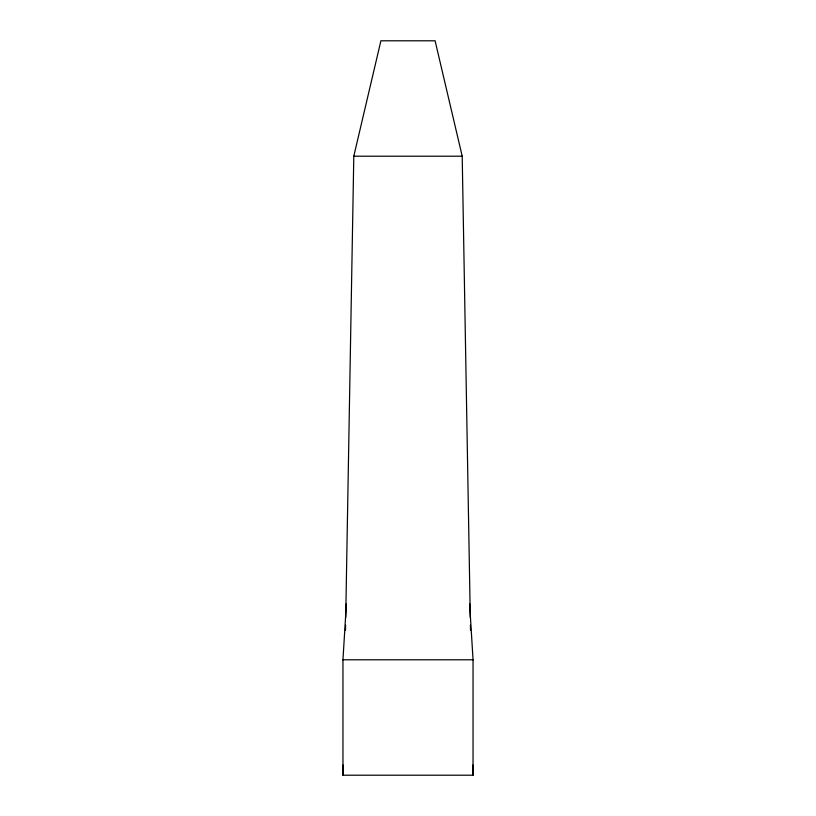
<?xml version="1.0" encoding="UTF-8"?>
<svg xmlns="http://www.w3.org/2000/svg" width="816" height="816" viewBox="0 0 816 816"><rect width="100%" height="100%" fill="white"/><g stroke="black" fill="none" stroke-linecap="round" stroke-linejoin="round"><path stroke-width="1.22" d="M469.598 603.473L473.045 659.797L473.045 775.2L342.955 775.2L343.128 765.02M345.494 630.166L345.586 625.087M345.719 617.447L353.797 156.203L380.899 40.8L435.101 40.8L462.203 156.203L470.281 617.447M342.955 775.2L342.955 659.797L346.402 603.473M353.797 156.203L462.203 156.203M342.955 659.797L473.045 659.797M470.414 625.087L470.506 630.166M472.872 765.02L473.045 775.2"/></g></svg>
